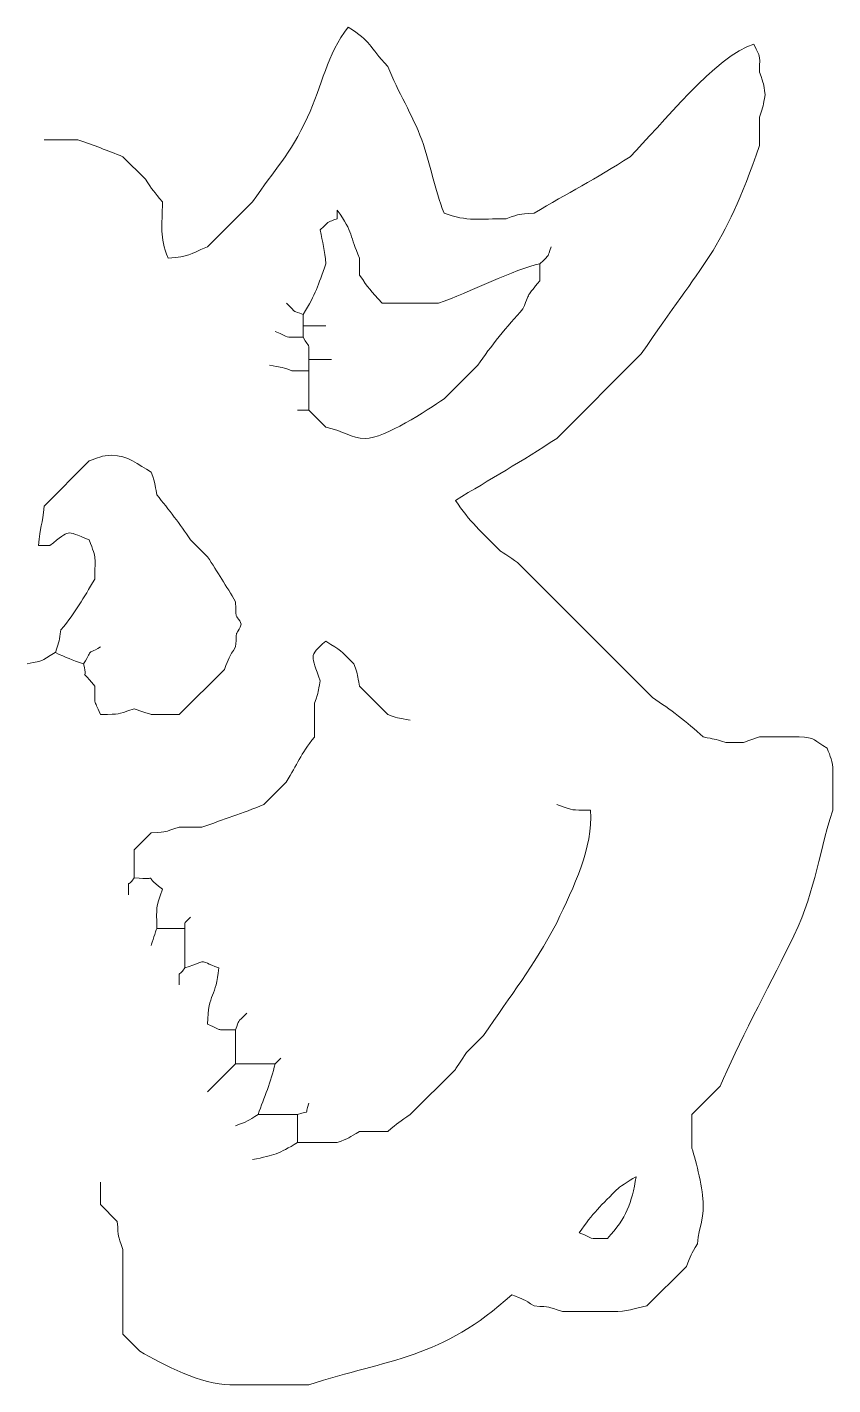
# Model space of a CAD drawing. Header units: millimetres. Extents: x -1760 to -1105, y 422 to 906.
# Drawn here: x -1626.92 to -1606.9, y 561.67 to 595.41 of the extents above; entities that cross this region are included whole.
import ezdxf

# ---------------------------------------------------------------- set-up
doc = ezdxf.new("R2010")
doc.units = ezdxf.units.MM
doc.header["$MEASUREMENT"] = 0
doc.layers.add('layer 1', color=7, linetype='Continuous')

msp = doc.modelspace()

# ---------------------------------------------------------------- linework, layer by layer
at = {"layer": 'layer 1', "color": 225, "lineweight": 0}
for points, knots in [([(-1626.4999, 592.6062), (-1626.4999, 592.6062), (-1625.6599, 592.6064), (-1625.6599, 592.6064), (-1625.6599, 592.6064), (-1625.2607, 592.4683), (-1624.9302, 592.3429), (-1624.5398, 592.1864), (-1624.5398, 592.1864), (-1624.5398, 592.1864), (-1623.9798, 591.6264), (-1623.9798, 591.6264), (-1623.9798, 591.6264), (-1623.8101, 591.3614), (-1623.7643, 591.32), (-1623.5598, 591.0663), (-1623.5598, 591.0663), (-1623.5598, 590.4317), (-1623.6383, 590.2292), (-1623.4196, 589.6662), (-1623.4196, 589.6662), (-1622.8575, 589.7097), (-1622.9338, 589.7482), (-1622.4398, 589.9463), (-1622.4398, 589.9463), (-1622.4398, 589.9463), (-1621.3195, 591.0663), (-1621.3195, 591.0663), (-1621.3195, 591.0663), (-1620.7532, 591.9047), (-1620.396, 592.2085), (-1619.9531, 593.1664), (-1619.9531, 593.1664), (-1619.5886, 593.9543), (-1619.4724, 594.7315), (-1618.9395, 595.4065), (-1618.9395, 595.4065), (-1618.3589, 595.0432), (-1618.4365, 594.9432), (-1617.9593, 594.4265), (-1617.9593, 594.4265), (-1617.7073, 593.7975), (-1617.3446, 593.2273), (-1617.1153, 592.6064), (-1617.1153, 592.6064), (-1616.8901, 591.9973), (-1616.8033, 591.3812), (-1616.5594, 590.7864), (-1616.5594, 590.7864), (-1615.9875, 590.5643), (-1615.6677, 590.6464), (-1615.0191, 590.6464), (-1615.0191, 590.6464), (-1614.6082, 590.7825), (-1614.7616, 590.7524), (-1614.3192, 590.7862), (-1614.3192, 590.7862), (-1613.4899, 591.2831), (-1612.7942, 591.6271), (-1611.9392, 592.1862), (-1611.9392, 592.1862), (-1611.176, 592.9496), (-1609.7859, 594.72), (-1608.859, 594.9867), (-1608.859, 594.9867), (-1608.6909, 594.5629), (-1608.7191, 594.8455), (-1608.7189, 594.2865), (-1608.7189, 594.2865), (-1608.5953, 593.9425), (-1608.6408, 594.0466), (-1608.5791, 593.7266), (-1608.5791, 593.7266), (-1608.642, 593.4259), (-1608.6131, 593.4857), (-1608.7189, 593.1668), (-1608.7189, 593.1668), (-1608.7189, 593.1668), (-1608.7189, 592.4669), (-1608.7189, 592.4669), (-1608.7189, 592.4669), (-1609.646, 589.7881), (-1610.1083, 589.5815), (-1611.6591, 587.2864), (-1611.6591, 587.2864), (-1611.6591, 587.2864), (-1613.7592, 585.1865), (-1613.7592, 585.1865), (-1613.7592, 585.1865), (-1614.6277, 584.6183), (-1615.4109, 584.1666), (-1616.2793, 583.6462), (-1616.2793, 583.6462), (-1615.9228, 583.1187), (-1615.6331, 582.8599), (-1615.1594, 582.3861), (-1615.1594, 582.3861), (-1615.1426, 582.3778), (-1614.763, 582.1215), (-1614.7392, 582.1062), (-1614.7392, 582.1062), (-1614.7392, 582.1062), (-1611.3792, 578.746), (-1611.3792, 578.746), (-1611.3792, 578.746), (-1610.9338, 578.4453), (-1610.5343, 578.1495), (-1610.1189, 577.766), (-1610.1189, 577.766), (-1609.8182, 577.7029), (-1609.8781, 577.7318), (-1609.5591, 577.6258), (-1609.5591, 577.6258), (-1609.5591, 577.6258), (-1609.1391, 577.626), (-1609.1391, 577.626), (-1609.1391, 577.626), (-1609.1308, 577.6293), (-1608.7424, 577.7574), (-1608.7189, 577.766), (-1608.7189, 577.766), (-1608.7189, 577.766), (-1608.0192, 577.7658), (-1608.0192, 577.7658), (-1608.0192, 577.7658), (-1608.0192, 577.7658), (-1607.7393, 577.766), (-1607.7393, 577.766), (-1607.7393, 577.766), (-1607.3318, 577.766), (-1607.3584, 577.6702), (-1607.039, 577.4857), (-1607.039, 577.4857), (-1606.9656, 577.2813), (-1606.8991, 577.1665), (-1606.8991, 576.9259), (-1606.8991, 576.9259), (-1606.8991, 576.9259), (-1606.8993, 576.5059), (-1606.8993, 576.5059), (-1606.8993, 576.5059), (-1606.8993, 576.5059), (-1606.8991, 575.9459), (-1606.8991, 575.9459), (-1606.8991, 575.9459), (-1607.3117, 574.6736), (-1607.3251, 573.8902), (-1607.9814, 572.5857), (-1607.9814, 572.5857), (-1608.4939, 571.5674), (-1609.2807, 570.0755), (-1609.6993, 569.0854), (-1609.6993, 569.0854), (-1609.6993, 569.0854), (-1610.3994, 568.3857), (-1610.3994, 568.3857), (-1610.3994, 568.3857), (-1610.3994, 568.3857), (-1610.3992, 567.5458), (-1610.3992, 567.5458), (-1610.3992, 567.5458), (-1610.2964, 567.2286), (-1610.1193, 566.4888), (-1610.1193, 566.1456), (-1610.1193, 566.1456), (-1610.1193, 565.6722), (-1610.2203, 565.673), (-1610.2593, 565.1656), (-1610.2593, 565.1656), (-1610.4325, 564.8946), (-1610.4207, 564.8946), (-1610.5392, 564.6055), (-1610.5392, 564.6055), (-1610.5392, 564.6055), (-1611.5194, 563.6254), (-1611.5194, 563.6254), (-1611.5194, 563.6254), (-1611.8297, 563.5668), (-1612.0235, 563.4855), (-1612.3594, 563.4853), (-1612.3594, 563.4853), (-1612.3594, 563.4853), (-1613.1994, 563.4853), (-1613.1994, 563.4853), (-1613.1994, 563.4853), (-1613.1994, 563.4853), (-1613.6193, 563.4853), (-1613.6193, 563.4853), (-1613.6193, 563.4853), (-1614.0303, 563.6215), (-1613.8769, 563.5915), (-1614.3192, 563.6254), (-1614.3192, 563.6254), (-1614.59, 563.7987), (-1614.59, 563.7868), (-1614.8794, 563.9053), (-1614.8794, 563.9053), (-1616.6026, 562.3143), (-1617.9421, 562.3062), (-1619.9195, 561.6652), (-1619.9195, 561.6652), (-1619.9195, 561.6652), (-1620.4794, 561.6653), (-1620.4794, 561.6653), (-1620.4794, 561.6653), (-1620.4794, 561.6653), (-1621.8796, 561.6653), (-1621.8796, 561.6653), (-1621.8796, 561.6653), (-1622.5696, 561.6652), (-1623.5503, 562.1643), (-1624.1197, 562.5053), (-1624.1197, 562.5053), (-1624.1197, 562.5053), (-1624.5397, 562.9255), (-1624.5397, 562.9255), (-1624.5397, 562.9255), (-1624.5397, 562.9255), (-1624.5397, 565.0255), (-1624.5397, 565.0255), (-1624.5397, 565.0255), (-1624.6758, 565.4365), (-1624.6459, 565.2831), (-1624.6797, 565.7254), (-1624.6797, 565.7254), (-1624.6797, 565.7254), (-1625.0995, 566.1454), (-1625.0995, 566.1454), (-1625.0995, 566.1454), (-1625.0995, 566.1454), (-1625.0995, 566.7054), (-1625.0995, 566.7054)], [0, 0, 0, 0, 0.0169492, 0.0169492, 0.0169492, 0.0169492, 0.0338983, 0.0338983, 0.0338983, 0.0338983, 0.0508475, 0.0508475, 0.0508475, 0.0508475, 0.0677966, 0.0677966, 0.0677966, 0.0677966, 0.0847458, 0.0847458, 0.0847458, 0.0847458, 0.1016949, 0.1016949, 0.1016949, 0.1016949, 0.1186441, 0.1186441, 0.1186441, 0.1186441, 0.1355932, 0.1355932, 0.1355932, 0.1355932, 0.1525424, 0.1525424, 0.1525424, 0.1525424, 0.1694915, 0.1694915, 0.1694915, 0.1694915, 0.1864407, 0.1864407, 0.1864407, 0.1864407, 0.2033898, 0.2033898, 0.2033898, 0.2033898, 0.220339, 0.220339, 0.220339, 0.220339, 0.2372881, 0.2372881, 0.2372881, 0.2372881, 0.2542373, 0.2542373, 0.2542373, 0.2542373, 0.2711864, 0.2711864, 0.2711864, 0.2711864, 0.2881356, 0.2881356, 0.2881356, 0.2881356, 0.3050847, 0.3050847, 0.3050847, 0.3050847, 0.3220339, 0.3220339, 0.3220339, 0.3220339, 0.3389831, 0.3389831, 0.3389831, 0.3389831, 0.3559322, 0.3559322, 0.3559322, 0.3559322, 0.3728814, 0.3728814, 0.3728814, 0.3728814, 0.3898305, 0.3898305, 0.3898305, 0.3898305, 0.4067797, 0.4067797, 0.4067797, 0.4067797, 0.4237288, 0.4237288, 0.4237288, 0.4237288, 0.440678, 0.440678, 0.440678, 0.440678, 0.4576271, 0.4576271, 0.4576271, 0.4576271, 0.4745763, 0.4745763, 0.4745763, 0.4745763, 0.4915254, 0.4915254, 0.4915254, 0.4915254, 0.5084746, 0.5084746, 0.5084746, 0.5084746, 0.5254237, 0.5254237, 0.5254237, 0.5254237, 0.5423729, 0.5423729, 0.5423729, 0.5423729, 0.559322, 0.559322, 0.559322, 0.559322, 0.5762712, 0.5762712, 0.5762712, 0.5762712, 0.5932203, 0.5932203, 0.5932203, 0.5932203, 0.6101695, 0.6101695, 0.6101695, 0.6101695, 0.6271186, 0.6271186, 0.6271186, 0.6271186, 0.6440678, 0.6440678, 0.6440678, 0.6440678, 0.6610169, 0.6610169, 0.6610169, 0.6610169, 0.6779661, 0.6779661, 0.6779661, 0.6779661, 0.6949153, 0.6949153, 0.6949153, 0.6949153, 0.7118644, 0.7118644, 0.7118644, 0.7118644, 0.7288136, 0.7288136, 0.7288136, 0.7288136, 0.7457627, 0.7457627, 0.7457627, 0.7457627, 0.7627119, 0.7627119, 0.7627119, 0.7627119, 0.779661, 0.779661, 0.779661, 0.779661, 0.7966102, 0.7966102, 0.7966102, 0.7966102, 0.8135593, 0.8135593, 0.8135593, 0.8135593, 0.8305085, 0.8305085, 0.8305085, 0.8305085, 0.8474576, 0.8474576, 0.8474576, 0.8474576, 0.8644068, 0.8644068, 0.8644068, 0.8644068, 0.8813559, 0.8813559, 0.8813559, 0.8813559, 0.8983051, 0.8983051, 0.8983051, 0.8983051, 0.9152542, 0.9152542, 0.9152542, 0.9152542, 0.9322034, 0.9322034, 0.9322034, 0.9322034, 0.9491525, 0.9491525, 0.9491525, 0.9491525, 0.9661017, 0.9661017, 0.9661017, 0.9661017, 1, 1, 1, 1]), ([(-1620.0589, 588.2662), (-1619.7391, 588.7999), (-1619.6955, 588.958), (-1619.4989, 589.5261), (-1619.4989, 589.5261), (-1619.5243, 589.8586), (-1619.58, 590.0548), (-1619.6387, 590.3661), (-1619.6387, 590.3661), (-1619.3597, 590.6453), (-1619.4615, 590.5358), (-1619.2188, 590.6462), (-1619.2188, 590.6462), (-1619.2188, 590.6462), (-1619.2189, 590.8563), (-1619.2189, 590.8563), (-1619.2189, 590.8563), (-1618.7968, 590.2941), (-1618.9163, 590.2197), (-1618.6589, 589.666), (-1618.6589, 589.666), (-1618.6589, 589.666), (-1618.6589, 589.246), (-1618.6589, 589.246), (-1618.6589, 589.246), (-1618.4307, 588.9051), (-1618.4016, 588.8742), (-1618.099, 588.5461), (-1618.099, 588.5461), (-1618.099, 588.5461), (-1616.6987, 588.5463), (-1616.6987, 588.5463), (-1616.6987, 588.5463), (-1615.9561, 588.8031), (-1614.7923, 589.397), (-1614.1787, 589.5265)], [0, 0, 0, 0, 0.1, 0.1, 0.1, 0.1, 0.2, 0.2, 0.2, 0.2, 0.3, 0.3, 0.3, 0.3, 0.4, 0.4, 0.4, 0.4, 0.5, 0.5, 0.5, 0.5, 0.6, 0.6, 0.6, 0.6, 0.7, 0.7, 0.7, 0.7, 0.8, 0.8, 0.8, 0.8, 1, 1, 1, 1]), ([(-1620.479, 588.5461), (-1620.2067, 588.2736), (-1620.3376, 588.3711), (-1620.0591, 588.2662), (-1620.0591, 588.2662), (-1620.0591, 588.2662), (-1620.0591, 587.9861), (-1620.0591, 587.9861), (-1620.0591, 587.9861), (-1620.0591, 587.9861), (-1620.0591, 587.7062), (-1620.0591, 587.7062), (-1620.0591, 587.7062), (-1619.904, 587.3832), (-1619.9192, 587.6457), (-1619.9194, 587.1461), (-1619.9194, 587.1461), (-1619.9194, 587.1461), (-1619.9192, 586.8662), (-1619.9192, 586.8662), (-1619.9192, 586.8662), (-1619.9192, 586.8662), (-1619.9194, 585.886), (-1619.9194, 585.886), (-1619.9194, 585.886), (-1619.9194, 585.886), (-1619.4992, 585.4659), (-1619.4992, 585.4659), (-1619.4992, 585.4659), (-1619.0431, 585.3699), (-1618.8746, 585.1859), (-1618.519, 585.1861), (-1618.519, 585.1861), (-1618.0294, 585.1859), (-1616.989, 585.8848), (-1616.5592, 586.1661), (-1616.5592, 586.1661), (-1616.5592, 586.1661), (-1615.719, 587.0061), (-1615.719, 587.0061), (-1615.719, 587.0061), (-1615.409, 587.465), (-1614.9911, 587.9813), (-1614.5988, 588.4061), (-1614.5988, 588.4061), (-1614.396, 588.9012), (-1614.515, 588.6803), (-1614.1788, 589.1061), (-1614.1788, 589.1061), (-1614.1788, 589.1061), (-1614.1788, 589.5263), (-1614.1788, 589.5263), (-1614.1788, 589.5263), (-1613.9065, 589.7986), (-1614.0039, 589.6679), (-1613.8989, 589.9463)], [0, 0, 0, 0, 0.0666667, 0.0666667, 0.0666667, 0.0666667, 0.1333333, 0.1333333, 0.1333333, 0.1333333, 0.2, 0.2, 0.2, 0.2, 0.2666667, 0.2666667, 0.2666667, 0.2666667, 0.3333333, 0.3333333, 0.3333333, 0.3333333, 0.4, 0.4, 0.4, 0.4, 0.4666667, 0.4666667, 0.4666667, 0.4666667, 0.5333333, 0.5333333, 0.5333333, 0.5333333, 0.6, 0.6, 0.6, 0.6, 0.6666667, 0.6666667, 0.6666667, 0.6666667, 0.7333333, 0.7333333, 0.7333333, 0.7333333, 0.8, 0.8, 0.8, 0.8, 0.8666667, 0.8666667, 0.8666667, 0.8666667, 1, 1, 1, 1]), ([(-1620.899, 587.0059), (-1620.6016, 586.9438), (-1620.6678, 586.9844), (-1620.3388, 586.866), (-1620.3388, 586.866), (-1620.3388, 586.866), (-1619.919, 586.866), (-1619.919, 586.866)], [0, 0, 0, 0, 0.3333333, 0.3333333, 0.3333333, 0.3333333, 1, 1, 1, 1]), ([(-1625.5193, 579.5854), (-1625.816, 579.6839), (-1625.9416, 579.7336), (-1626.2194, 579.8657), (-1626.2194, 579.8657), (-1626.1011, 580.1945), (-1626.1414, 580.1285), (-1626.0792, 580.4256), (-1626.0792, 580.4256), (-1625.6984, 580.8951), (-1625.5324, 581.1966), (-1625.2392, 581.6857), (-1625.2392, 581.6857), (-1625.2392, 582.2771), (-1625.1798, 582.1517), (-1625.3795, 582.6657), (-1625.3795, 582.6657), (-1626.0114, 582.9112), (-1625.8137, 582.9144), (-1626.3595, 582.5258), (-1626.3595, 582.5258), (-1626.3595, 582.5258), (-1626.6396, 582.5258), (-1626.6396, 582.5258), (-1626.6396, 582.5258), (-1626.6031, 582.9973), (-1626.5355, 583.0347), (-1626.4993, 583.506), (-1626.4993, 583.506), (-1626.4993, 583.506), (-1625.3793, 584.6261), (-1625.3793, 584.6261), (-1625.3793, 584.6261), (-1625.1748, 584.6996), (-1625.0598, 584.766), (-1624.8192, 584.766), (-1624.8192, 584.766), (-1624.4264, 584.7661), (-1624.1527, 584.534), (-1623.8391, 584.3462), (-1623.8391, 584.3462), (-1623.7156, 584.0018), (-1623.7609, 584.1061), (-1623.6992, 583.7861), (-1623.6992, 583.7861), (-1623.3947, 583.4109), (-1623.1222, 583.0557), (-1622.8592, 582.6659), (-1622.8592, 582.6659), (-1622.8592, 582.6659), (-1622.4392, 582.2461), (-1622.4392, 582.2461), (-1622.4392, 582.2461), (-1622.186, 581.8586), (-1621.9734, 581.5169), (-1621.7392, 581.1258), (-1621.7392, 581.1258), (-1621.7392, 580.585), (-1621.7123, 580.8512), (-1621.5991, 580.5658), (-1621.5991, 580.5658), (-1621.7732, 580.1612), (-1621.6991, 580.515), (-1621.7392, 580.0058), (-1621.7392, 580.0058), (-1621.9125, 579.7352), (-1621.9006, 579.735), (-1622.0193, 579.4461), (-1622.0193, 579.4461), (-1622.0193, 579.4461), (-1623.1393, 578.3259), (-1623.1393, 578.3259), (-1623.1393, 578.3259), (-1623.1393, 578.3259), (-1623.8392, 578.3257), (-1623.8392, 578.3257), (-1623.8392, 578.3257), (-1623.8475, 578.329), (-1624.2359, 578.4574), (-1624.2592, 578.4657), (-1624.2592, 578.4657), (-1624.7538, 578.3058), (-1624.5488, 578.3379), (-1625.0992, 578.3257), (-1625.0992, 578.3257), (-1625.2766, 578.7728), (-1625.2269, 578.4596), (-1625.2392, 579.0258), (-1625.2392, 579.0258), (-1625.6945, 579.6017), (-1625.3717, 579.0429), (-1625.5191, 579.5856), (-1625.5191, 579.5856), (-1625.2417, 580.0215), (-1625.5022, 579.758), (-1625.0993, 580.0058)], [0, 0, 0, 0, 0.04, 0.04, 0.04, 0.04, 0.08, 0.08, 0.08, 0.08, 0.12, 0.12, 0.12, 0.12, 0.16, 0.16, 0.16, 0.16, 0.2, 0.2, 0.2, 0.2, 0.24, 0.24, 0.24, 0.24, 0.28, 0.28, 0.28, 0.28, 0.32, 0.32, 0.32, 0.32, 0.36, 0.36, 0.36, 0.36, 0.4, 0.4, 0.4, 0.4, 0.44, 0.44, 0.44, 0.44, 0.48, 0.48, 0.48, 0.48, 0.52, 0.52, 0.52, 0.52, 0.56, 0.56, 0.56, 0.56, 0.6, 0.6, 0.6, 0.6, 0.64, 0.64, 0.64, 0.64, 0.68, 0.68, 0.68, 0.68, 0.72, 0.72, 0.72, 0.72, 0.76, 0.76, 0.76, 0.76, 0.8, 0.8, 0.8, 0.8, 0.84, 0.84, 0.84, 0.84, 0.88, 0.88, 0.88, 0.88, 0.92, 0.92, 0.92, 0.92, 1, 1, 1, 1]), ([(-1622.8603, 573.2852), (-1623.0331, 573.1124), (-1623.0002, 573.2115), (-1623.0002, 573.0053), (-1623.0002, 573.0053), (-1623.0002, 573.0053), (-1623.7002, 573.0051), (-1623.7002, 573.0051), (-1623.7002, 573.0051), (-1623.7002, 573.5846), (-1623.7285, 573.4664), (-1623.5602, 573.9853), (-1623.5602, 573.9853), (-1624.1317, 574.4018), (-1623.5311, 574.1933), (-1624.2601, 574.2654), (-1624.2601, 574.2654), (-1624.2601, 574.2654), (-1624.2601, 574.9653), (-1624.2601, 574.9653), (-1624.2601, 574.9653), (-1624.2601, 574.9653), (-1623.8401, 575.3851), (-1623.8401, 575.3851), (-1623.8401, 575.3851), (-1623.3595, 575.423), (-1623.5877, 575.3802), (-1623.1402, 575.5254), (-1623.1402, 575.5254), (-1623.1402, 575.5254), (-1622.5802, 575.5252), (-1622.5802, 575.5252), (-1622.5802, 575.5252), (-1622.0403, 575.7121), (-1621.5719, 575.8721), (-1621.0401, 576.0852), (-1621.0401, 576.0852), (-1621.0401, 576.0852), (-1620.4803, 576.6452), (-1620.4803, 576.6452), (-1620.4803, 576.6452), (-1620.2046, 577.1053), (-1620.1339, 577.3173), (-1619.7802, 577.7653), (-1619.7802, 577.7653), (-1619.7802, 577.7653), (-1619.7802, 578.6053), (-1619.7802, 578.6053), (-1619.7802, 578.6053), (-1619.6564, 578.9494), (-1619.7021, 578.8453), (-1619.6401, 579.1653), (-1619.6401, 579.1653), (-1619.8472, 579.8035), (-1619.9458, 579.7625), (-1619.5003, 580.1455), (-1619.5003, 580.1455), (-1619.1029, 579.9058), (-1619.1609, 579.9382), (-1618.8002, 579.5853), (-1618.8002, 579.5853), (-1618.6767, 579.2413), (-1618.722, 579.3456), (-1618.6603, 579.0254), (-1618.6603, 579.0254), (-1618.6603, 579.0254), (-1617.9602, 578.3255), (-1617.9602, 578.3255), (-1617.9602, 578.3255), (-1617.6161, 578.2019), (-1617.7203, 578.2474), (-1617.4006, 578.1855)], [0, 0, 0, 0, 0.0526316, 0.0526316, 0.0526316, 0.0526316, 0.1052632, 0.1052632, 0.1052632, 0.1052632, 0.1578947, 0.1578947, 0.1578947, 0.1578947, 0.2105263, 0.2105263, 0.2105263, 0.2105263, 0.2631579, 0.2631579, 0.2631579, 0.2631579, 0.3157895, 0.3157895, 0.3157895, 0.3157895, 0.3684211, 0.3684211, 0.3684211, 0.3684211, 0.4210526, 0.4210526, 0.4210526, 0.4210526, 0.4736842, 0.4736842, 0.4736842, 0.4736842, 0.5263158, 0.5263158, 0.5263158, 0.5263158, 0.5789474, 0.5789474, 0.5789474, 0.5789474, 0.6315789, 0.6315789, 0.6315789, 0.6315789, 0.6842105, 0.6842105, 0.6842105, 0.6842105, 0.7368421, 0.7368421, 0.7368421, 0.7368421, 0.7894737, 0.7894737, 0.7894737, 0.7894737, 0.8421053, 0.8421053, 0.8421053, 0.8421053, 0.8947368, 0.8947368, 0.8947368, 0.8947368, 1, 1, 1, 1]), ([(-1619.9201, 568.6646), (-1620.0548, 568.3076), (-1619.843, 568.5194), (-1620.2, 568.3845), (-1620.2, 568.3845), (-1620.2, 568.3845), (-1620.2, 567.6846), (-1620.2, 567.6846), (-1620.2, 567.6846), (-1620.2, 567.6846), (-1619.2198, 567.6846), (-1619.2198, 567.6846), (-1619.2198, 567.6846), (-1618.9164, 567.7938), (-1618.9245, 567.8086), (-1618.66, 567.9647), (-1618.66, 567.9647), (-1618.66, 567.9647), (-1617.9599, 567.9645), (-1617.9599, 567.9645), (-1617.9599, 567.9645), (-1617.7082, 568.1635), (-1617.6558, 568.2134), (-1617.4, 568.3847), (-1617.4, 568.3847), (-1617.4, 568.3847), (-1616.2798, 569.5045), (-1616.2798, 569.5045), (-1616.2798, 569.5045), (-1616.2715, 569.5213), (-1616.015, 569.9007), (-1615.9999, 569.9247), (-1615.9999, 569.9247), (-1615.9999, 569.9247), (-1615.5799, 570.3445), (-1615.5799, 570.3445), (-1615.5799, 570.3445), (-1614.8759, 571.3864), (-1614.3554, 572.0313), (-1613.7597, 573.145), (-1613.7597, 573.145), (-1613.3325, 574.0635), (-1612.8593, 575.0008), (-1612.9198, 575.9452), (-1612.9198, 575.9452), (-1613.4701, 575.9568), (-1613.2653, 575.9247), (-1613.7597, 576.0852)], [0, 0, 0, 0, 0.0769231, 0.0769231, 0.0769231, 0.0769231, 0.1538462, 0.1538462, 0.1538462, 0.1538462, 0.2307692, 0.2307692, 0.2307692, 0.2307692, 0.3076923, 0.3076923, 0.3076923, 0.3076923, 0.3846154, 0.3846154, 0.3846154, 0.3846154, 0.4615385, 0.4615385, 0.4615385, 0.4615385, 0.5384615, 0.5384615, 0.5384615, 0.5384615, 0.6153846, 0.6153846, 0.6153846, 0.6153846, 0.6923077, 0.6923077, 0.6923077, 0.6923077, 0.7692308, 0.7692308, 0.7692308, 0.7692308, 0.8461538, 0.8461538, 0.8461538, 0.8461538, 1, 1, 1, 1]), ([(-1622.9991, 573.0053), (-1622.9991, 573.0053), (-1622.9991, 572.0251), (-1622.9991, 572.0251), (-1622.9991, 572.0251), (-1622.3712, 572.2287), (-1622.728, 572.2336), (-1622.159, 572.0249), (-1622.159, 572.0249), (-1622.2159, 571.2882), (-1622.4216, 571.4342), (-1622.4392, 570.6251), (-1622.4392, 570.6251), (-1621.9921, 570.4477), (-1622.3055, 570.4974), (-1621.7392, 570.4849)], [0, 0, 0, 0, 0.2, 0.2, 0.2, 0.2, 0.4, 0.4, 0.4, 0.4, 0.6, 0.6, 0.6, 0.6, 1, 1, 1, 1]), ([(-1621.4596, 570.9052), (-1621.7321, 570.6327), (-1621.6346, 570.7636), (-1621.7395, 570.4851), (-1621.7395, 570.4851), (-1621.7395, 570.4851), (-1621.7395, 569.6451), (-1621.7395, 569.6451), (-1621.7395, 569.6451), (-1621.7395, 569.6451), (-1620.7595, 569.6451), (-1620.7595, 569.6451), (-1620.7595, 569.6451), (-1620.8539, 569.196), (-1621.032, 568.8113), (-1621.1795, 568.3852), (-1621.1795, 568.3852), (-1621.1795, 568.3852), (-1620.1993, 568.385), (-1620.1993, 568.385)], [0, 0, 0, 0, 0.1666667, 0.1666667, 0.1666667, 0.1666667, 0.3333333, 0.3333333, 0.3333333, 0.3333333, 0.5, 0.5, 0.5, 0.5, 0.6666667, 0.6666667, 0.6666667, 0.6666667, 1, 1, 1, 1]), ([(-1612.4991, 565.3042), (-1613.0618, 565.3044), (-1612.776, 565.2802), (-1613.1994, 565.4444), (-1613.1994, 565.4444), (-1612.8706, 565.9304), (-1612.6584, 566.1253), (-1612.2192, 566.5643), (-1612.2192, 566.5643), (-1612.2026, 566.5742), (-1611.823, 566.8291), (-1611.7844, 566.8384), (-1611.7844, 566.8384), (-1611.9105, 566.1627), (-1612.0176, 565.826), (-1612.4991, 565.3042)], [0, 0, 0, 0, 0.2, 0.2, 0.2, 0.2, 0.4, 0.4, 0.4, 0.4, 0.6, 0.6, 0.6, 0.6, 1, 1, 1, 1])]:
    msp.add_open_spline(points, degree=3, knots=knots, dxfattribs=at)
for points in [[(-1620.76, 587.846), (-1620.3362, 587.6781), (-1620.6189, 587.7062), (-1620.0599, 587.7062)], [(-1620.0589, 587.9861), (-1620.0589, 587.9861), (-1619.499, 587.9859), (-1619.499, 587.9859)], [(-1619.9201, 587.1461), (-1619.9201, 587.1461), (-1619.36, 587.146), (-1619.36, 587.146)], [(-1620.1995, 585.886), (-1620.1995, 585.886), (-1619.9195, 585.886), (-1619.9195, 585.886)], [(-1626.9198, 579.5854), (-1626.4549, 579.6756), (-1626.6352, 579.6205), (-1626.2199, 579.8657)], [(-1624.3998, 573.8454), (-1624.4, 574.315), (-1624.4407, 573.9751), (-1624.2597, 574.2654)], [(-1623.8392, 572.5853), (-1623.8142, 572.6515), (-1623.7242, 572.9392), (-1623.6994, 573.0051)], [(-1623.1397, 571.605), (-1623.1397, 572.0745), (-1623.1802, 571.7348), (-1622.9996, 572.0251)], [(-1622.4401, 568.9456), (-1622.4401, 568.9456), (-1621.74, 569.6453), (-1621.74, 569.6453)], [(-1620.6195, 569.7857), (-1620.6195, 569.7857), (-1620.7595, 569.6456), (-1620.7595, 569.6456)], [(-1621.739, 568.1056), (-1621.4465, 568.212), (-1621.4393, 568.2199), (-1621.1791, 568.3857)], [(-1621.319, 567.2655), (-1620.7567, 567.3718), (-1620.6838, 567.4057), (-1620.1988, 567.6855)]]:
    msp.add_open_spline(points, degree=3, dxfattribs=at)

doc.saveas('drawing.dxf')
